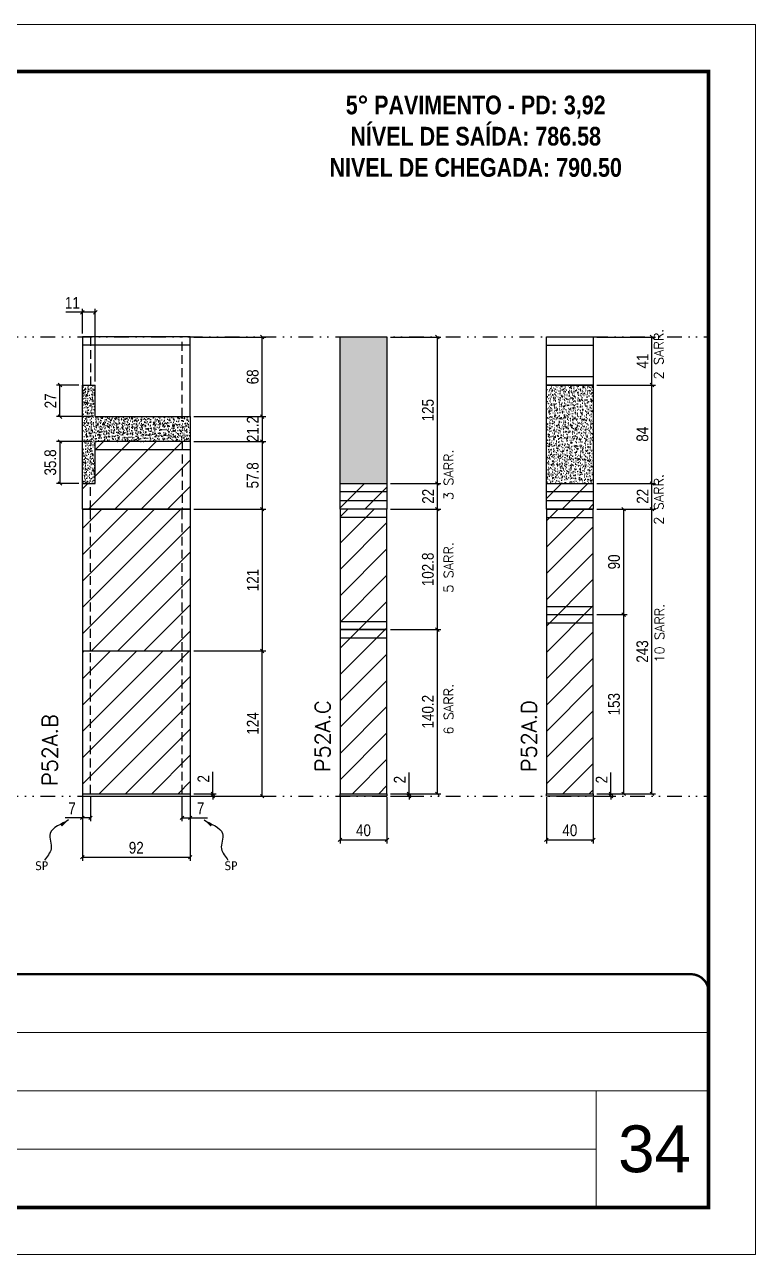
# Model space of a CAD drawing. Extents: x 28748 to 35002, y 14885 to 43501.
# Drawn here: x 31195 to 31818, y 33262 to 34312 of the extents above; entities that cross this region are included whole.
import ezdxf

# ---------------------------------------------------------------- set-up
doc = ezdxf.new("R2010")
doc.units = 0
for name, pattern in [('CONTINUO', [0]), ('DASHED', [0.75, 0.5, -0.25]), ('DIVIDE2', [0.625, 0.25, -0.125, 0, -0.125, 0, -0.125]), ('HIDDEN', [0.375, 0.25, -0.125])]:
    doc.linetypes.add(name, pattern=pattern)
for name, color, linetype, lineweight in [('CARIMBO', 255, 'Continuous', 9), ('Folhas', 255, 'Continuous', 9), ('Hachura', 251, 'Continuous', 9), ('SARRAFO DE PRESSAO', 251, 'DASHED', 9), ('Texto Seção', 7, 'Continuous', 15)]:
    doc.layers.add(name, color=color, linetype=linetype, lineweight=lineweight)
for name, color, linetype in [('COTA', 241, 'Continuous'), ('NOMENCLATURA', 7, 'Continuous'), ('Nível', 160, 'Continuous'), ('Painéis', 200, 'Continuous'), ('Romaneio', 10, 'Continuous'), ('SARR_2.2x7', 40, 'Continuous'), ('Sarrafo de Pressão', 42, 'HIDDEN'), ('texto', 7, 'Continuous')]:
    doc.layers.add(name, color=color, linetype=linetype)
doc.styles.add('ARIAL', font='arial.ttf')
doc.styles.add('COTA TECNICA', font='techl___.ttf', dxfattribs={"height": 10})
doc.styles.add('COTA TECNICA-50', font='techl___.ttf', dxfattribs={"height": 10})
doc.styles.add('REGUA-120', font='ROMANS.shx', dxfattribs={"height": 15})
doc.styles.add('ROMANC', font='techb___.ttf', dxfattribs={"height": 2.5})
doc.styles.add('ROMANS', font='romans.shx')
doc.styles.get("Standard").update_dxf_attribs({"font": 'arial.ttf'})
doc.dimstyles.new('COTA PAINEL-50', dxfattribs={"dimtxt": 10, "dimasz": 3, "dimexe": 3, "dimexo": 3, "dimgap": 3, "dimtad": 1, "dimdec": 1, "dimzin": 12, "dimdsep": 46, "dimtxsty": 'COTA TECNICA-50', "dimblk1": 'OBLIQUE', "dimblk2": 'OBLIQUE', "dimsah": 1, "dimcen": 0.9, "dimclrd": 4, "dimclre": 4, "dimclrt": 240, "dimadec": 1, "dimazin": 3, "dimtfac": 1, "dimtdec": 1, "dimtmove": 0, "dimatfit": 3, "dimfxl": 1, "dimtolj": 1, "dimtzin": 12, "dimarcsym": 0})
doc.dimstyles.new('PAINEL', dxfattribs={"dimtxt": 10, "dimasz": 3, "dimexe": 3, "dimexo": 3, "dimgap": 3, "dimtad": 1, "dimdec": 1, "dimzin": 12, "dimdsep": 46, "dimtxsty": 'COTA TECNICA', "dimblk1": 'OBLIQUE', "dimblk2": 'OBLIQUE', "dimsah": 1, "dimcen": 0.9, "dimclrd": 4, "dimclre": 4, "dimclrt": 240, "dimadec": 1, "dimazin": 3, "dimtfac": 1, "dimtdec": 1, "dimtmove": 0, "dimatfit": 3, "dimfxl": 1, "dimtolj": 1, "dimtzin": 12, "dimarcsym": 0})
doc.dimstyles.get("Standard").update_dxf_attribs({"dimtxt": 0.18, "dimasz": 0.18, "dimexe": 0.18, "dimexo": 0.0625, "dimgap": 0.09, "dimtad": 0, "dimtih": 1, "dimtoh": 1, "dimdec": 4, "dimzin": 0, "dimdsep": 46, "dimtxsty": 'Standard', "dimcen": 0.09, "dimadec": 0, "dimazin": 0, "dimtfac": 1, "dimtdec": 4, "dimtofl": 0, "dimtmove": 0, "dimatfit": 3, "dimfxl": 1, "dimtolj": 1, "dimtzin": 0, "dimarcsym": 0})
pattern_1 = [(45, (27384.309, 42459.761), (-11.22532, 11.22532), [])]
pattern_2 = [(45, (-103483.158, 7111.964), (-11.2253202, 11.2253202), [])]

# ---------------------------------------------------------------- blocks, each defined once
blk = doc.blocks.new('9999999999')
at = {"color": 30, "linetype": 'CONTINUO'}
for p, q in [((98564.6, 34379.6), (99584, 34379.6)), ((98564.6, 34329.8), (99488, 34329.8)), ((99584, 34329.8), (99488, 34329.8)), ((99488, 34329.8), (99488, 34230.2)), ((98564.6, 34280), (99488, 34280))]:
    blk.add_line(p, q, dxfattribs=at)
at = {"color": 30, "linetype": 'CONTINUO', "const_width": 2}
blk.add_lwpolyline([(99584, 34230.2), (99584, 34414.4, 0.414214), (99569, 34429.4), (98229, 34429.4, 0.414214), (98214, 34414.4), (98214, 34245.2, 0.414214), (98229, 34230.2), (99584, 34230.2)], format="xyb", dxfattribs=at)
at = {"layer": 'Folhas'}
blk.add_lwpolyline([(98139, 34190.2), (99624, 34190.2), (99624, 35240.2), (98139, 35240.2)], close=True, dxfattribs=at)
at = {"layer": 'Folhas', "color": 30, "const_width": 3}
blk.add_lwpolyline([(98214, 34230.2), (99584, 34230.2), (99584, 35200.2), (98214, 35200.2)], close=True, dxfattribs=at)
blk = doc.blocks.new('_Oblique')
at = {"color": 0, "linetype": 'ByBlock', "lineweight": -2}
blk.add_line((-0.5, -0.5), (0.5, 0.5), dxfattribs=at)
blk = doc.blocks.new('*D1347')
at = {"layer": 'COTA', "color": 4, "lineweight": -2, "transparency": 16777216}
for p, q in [((31463.9, 33652.4), (31463.9, 33613.1)), ((31503.9, 33652.4), (31503.9, 33613.1)), ((31463.9, 33616.1), (31503.9, 33616.1))]:
    blk.add_line(p, q, dxfattribs=at)
at = {"layer": 'Defpoints', "color": 0, "transparency": 16777216}
for p in [(31463.9, 33655.4), (31503.9, 33655.4), (31503.9, 33616.1)]:
    blk.add_point(p, dxfattribs=at)
at = {"layer": 'COTA', "color": 4, "lineweight": -2, "transparency": 16777216, "xscale": 3, "yscale": 3, "zscale": 3, "rotation": 180}
blk.add_blockref('_Oblique', (31463.9, 33616.1), dxfattribs=at)
at = {"layer": 'COTA', "color": 4, "lineweight": -2, "transparency": 16777216, "xscale": 3, "yscale": 3, "zscale": 3}
blk.add_blockref('_Oblique', (31503.9, 33616.1), dxfattribs=at)
at = {"layer": 'COTA', "color": 240, "transparency": 16777216, "insert": (31483.9, 33624.2), "char_height": 10, "attachment_point": 5, "style": 'COTA TECNICA'}
blk.add_mtext('\\A1;40', dxfattribs=at)
blk = doc.blocks.new('*D1348')
at = {"layer": 'COTA', "color": 4, "lineweight": -2, "transparency": 16777216}
for p, q in [((31522.8, 33655.4), (31522.8, 33673.5)), ((31506.9, 33655.4), (31525.8, 33655.4)), ((31506.9, 33653.4), (31525.8, 33653.4)), ((31522.8, 33653.4), (31522.8, 33655.4)), ((31522.8, 33653.4), (31522.8, 33650.4))]:
    blk.add_line(p, q, dxfattribs=at)
at = {"layer": 'Defpoints', "color": 0, "transparency": 16777216}
for p in [(31503.9, 33655.4), (31503.9, 33653.4), (31522.8, 33655.4)]:
    blk.add_point(p, dxfattribs=at)
at = {"layer": 'COTA', "color": 4, "lineweight": -2, "transparency": 16777216, "xscale": 3, "yscale": 3, "zscale": 3}
for p, rotation in [((31522.8, 33655.4), 270), ((31522.8, 33653.4), 90)]:
    blk.add_blockref('_Oblique', p, dxfattribs=dict(at, rotation=rotation))
at = {"layer": 'COTA', "color": 240, "transparency": 16777216, "insert": (31514.8, 33667.5), "char_height": 10, "attachment_point": 5, "rotation": 90, "style": 'COTA TECNICA-50'}
blk.add_mtext('\\A1;2', dxfattribs=at)
blk = doc.blocks.new('*D2122')
at = {"layer": 'COTA', "color": 4, "linetype": 'ByBlock', "lineweight": -2, "transparency": 16777216}
for p, q in [((31506.9, 33795.6), (31550, 33795.6)), ((31547, 33655.4), (31547, 33795.6)), ((31506.9, 33655.4), (31550, 33655.4))]:
    blk.add_line(p, q, dxfattribs=at)
at = {"layer": 'Defpoints', "color": 0, "linetype": 'ByBlock', "transparency": 16777216}
for p in [(31503.9, 33795.6), (31547, 33795.6), (31503.9, 33655.4)]:
    blk.add_point(p, dxfattribs=at)
at = {"layer": 'COTA', "color": 4, "linetype": 'ByBlock', "lineweight": -2, "transparency": 16777216, "xscale": 3, "yscale": 3, "zscale": 3}
for p, rotation in [((31547, 33795.6), 90), ((31547, 33655.4), 270)]:
    blk.add_blockref('_Oblique', p, dxfattribs=dict(at, rotation=rotation))
at = {"layer": 'COTA', "color": 240, "linetype": 'ByBlock', "transparency": 16777216, "insert": (31538.9, 33725.5), "char_height": 10, "attachment_point": 5, "rotation": 90, "style": 'COTA TECNICA'}
blk.add_mtext('\\A1;140.2', dxfattribs=at)
blk = doc.blocks.new('*D1349')
at = {"layer": 'COTA', "color": 4, "lineweight": -2, "transparency": 16777216}
for p, q in [((31640, 33652.4), (31640, 33613.1)), ((31680, 33652.4), (31680, 33613.1)), ((31640, 33616.1), (31680, 33616.1))]:
    blk.add_line(p, q, dxfattribs=at)
at = {"layer": 'Defpoints', "color": 0, "transparency": 16777216}
for p in [(31640, 33655.4), (31680, 33655.4), (31680, 33616.1)]:
    blk.add_point(p, dxfattribs=at)
at = {"layer": 'COTA', "color": 4, "lineweight": -2, "transparency": 16777216, "xscale": 3, "yscale": 3, "zscale": 3, "rotation": 180}
blk.add_blockref('_Oblique', (31640, 33616.1), dxfattribs=at)
at = {"layer": 'COTA', "color": 4, "lineweight": -2, "transparency": 16777216, "xscale": 3, "yscale": 3, "zscale": 3}
blk.add_blockref('_Oblique', (31680, 33616.1), dxfattribs=at)
at = {"layer": 'COTA', "color": 240, "transparency": 16777216, "insert": (31660, 33624.2), "char_height": 10, "attachment_point": 5, "style": 'COTA TECNICA'}
blk.add_mtext('\\A1;40', dxfattribs=at)
blk = doc.blocks.new('*D1350')
at = {"layer": 'COTA', "color": 4, "lineweight": -2, "transparency": 16777216}
for p, q in [((31695.1, 33655.4), (31695.1, 33673.5)), ((31683, 33655.4), (31698.1, 33655.4)), ((31683, 33653.4), (31698.1, 33653.4)), ((31695.1, 33653.4), (31695.1, 33655.4)), ((31695.1, 33653.4), (31695.1, 33650.4))]:
    blk.add_line(p, q, dxfattribs=at)
at = {"layer": 'Defpoints', "color": 0, "transparency": 16777216}
for p in [(31680, 33655.4), (31680, 33653.4), (31695.1, 33655.4)]:
    blk.add_point(p, dxfattribs=at)
at = {"layer": 'COTA', "color": 4, "lineweight": -2, "transparency": 16777216, "xscale": 3, "yscale": 3, "zscale": 3}
for p, rotation in [((31695.1, 33655.4), 270), ((31695.1, 33653.4), 90)]:
    blk.add_blockref('_Oblique', p, dxfattribs=dict(at, rotation=rotation))
at = {"layer": 'COTA', "color": 240, "transparency": 16777216, "insert": (31687.1, 33667.5), "char_height": 10, "attachment_point": 5, "rotation": 90, "style": 'COTA TECNICA-50'}
blk.add_mtext('\\A1;2', dxfattribs=at)
blk = doc.blocks.new('*D2123')
at = {"layer": 'COTA', "color": 4, "linetype": 'ByBlock', "lineweight": -2, "transparency": 16777216}
for p, q in [((31683, 33898.4), (31733.1, 33898.4)), ((31730.1, 33655.4), (31730.1, 33898.4)), ((31683, 33655.4), (31733.1, 33655.4))]:
    blk.add_line(p, q, dxfattribs=at)
at = {"layer": 'Defpoints', "color": 0, "linetype": 'ByBlock', "transparency": 16777216}
for p in [(31680, 33898.4), (31730.1, 33898.4), (31680, 33655.4)]:
    blk.add_point(p, dxfattribs=at)
at = {"layer": 'COTA', "color": 4, "linetype": 'ByBlock', "lineweight": -2, "transparency": 16777216, "xscale": 3, "yscale": 3, "zscale": 3}
for p, rotation in [((31730.1, 33898.4), 90), ((31730.1, 33655.4), 270)]:
    blk.add_blockref('_Oblique', p, dxfattribs=dict(at, rotation=rotation))
at = {"layer": 'COTA', "color": 240, "linetype": 'ByBlock', "transparency": 16777216, "insert": (31721.9, 33776.9), "char_height": 10, "attachment_point": 5, "rotation": 90, "style": 'COTA TECNICA'}
blk.add_mtext('\\A1;243', dxfattribs=at)
blk = doc.blocks.new('*D2124')
at = {"layer": 'COTA', "color": 4, "linetype": 'ByBlock', "lineweight": -2, "transparency": 16777216}
for p, q in [((31683, 33808.4), (31709, 33808.4)), ((31706, 33655.4), (31706, 33808.4)), ((31683, 33655.4), (31709, 33655.4))]:
    blk.add_line(p, q, dxfattribs=at)
at = {"layer": 'Defpoints', "color": 0, "linetype": 'ByBlock', "transparency": 16777216}
for p in [(31680, 33808.4), (31706, 33808.4), (31680, 33655.4)]:
    blk.add_point(p, dxfattribs=at)
at = {"layer": 'COTA', "color": 4, "linetype": 'ByBlock', "lineweight": -2, "transparency": 16777216, "xscale": 3, "yscale": 3, "zscale": 3}
for p, rotation in [((31706, 33808.4), 90), ((31706, 33655.4), 270)]:
    blk.add_blockref('_Oblique', p, dxfattribs=dict(at, rotation=rotation))
at = {"layer": 'COTA', "color": 240, "linetype": 'ByBlock', "transparency": 16777216, "insert": (31697.7, 33731.9), "char_height": 10, "attachment_point": 5, "rotation": 90, "style": 'COTA TECNICA'}
blk.add_mtext('\\A1;153', dxfattribs=at)
blk = doc.blocks.new('*D2125')
at = {"layer": 'COTA', "color": 4, "linetype": 'ByBlock', "lineweight": -2, "transparency": 16777216}
for p, q in [((31683, 33898.4), (31709, 33898.4)), ((31706, 33808.4), (31706, 33898.4)), ((31683, 33808.4), (31709, 33808.4))]:
    blk.add_line(p, q, dxfattribs=at)
at = {"layer": 'Defpoints', "color": 0, "linetype": 'ByBlock', "transparency": 16777216}
for p in [(31680, 33898.4), (31706, 33898.4), (31680, 33808.4)]:
    blk.add_point(p, dxfattribs=at)
at = {"layer": 'COTA', "color": 4, "linetype": 'ByBlock', "lineweight": -2, "transparency": 16777216, "xscale": 3, "yscale": 3, "zscale": 3}
for p, rotation in [((31706, 33898.4), 90), ((31706, 33808.4), 270)]:
    blk.add_blockref('_Oblique', p, dxfattribs=dict(at, rotation=rotation))
at = {"layer": 'COTA', "color": 240, "linetype": 'ByBlock', "transparency": 16777216, "insert": (31697.8, 33853.4), "char_height": 10, "attachment_point": 5, "rotation": 90, "style": 'COTA TECNICA'}
blk.add_mtext('\\A1;90', dxfattribs=at)
blk = doc.blocks.new('*D1351')
at = {"layer": 'COTA', "color": 4, "lineweight": -2, "transparency": 16777216}
for p, q in [((31244, 33652.4), (31244, 33598.3)), ((31336, 33652.4), (31336, 33598.3)), ((31244, 33601.3), (31336, 33601.3))]:
    blk.add_line(p, q, dxfattribs=at)
at = {"layer": 'Defpoints', "color": 0, "transparency": 16777216}
for p in [(31244, 33655.4), (31336, 33655.4), (31336, 33601.3)]:
    blk.add_point(p, dxfattribs=at)
at = {"layer": 'COTA', "color": 4, "lineweight": -2, "transparency": 16777216, "xscale": 3, "yscale": 3, "zscale": 3, "rotation": 180}
blk.add_blockref('_Oblique', (31244, 33601.3), dxfattribs=at)
at = {"layer": 'COTA', "color": 4, "lineweight": -2, "transparency": 16777216, "xscale": 3, "yscale": 3, "zscale": 3}
blk.add_blockref('_Oblique', (31336, 33601.3), dxfattribs=at)
at = {"layer": 'COTA', "color": 240, "transparency": 16777216, "insert": (31290, 33609.3), "char_height": 10, "attachment_point": 5, "style": 'COTA TECNICA'}
blk.add_mtext('\\A1;92', dxfattribs=at)
blk = doc.blocks.new('*D1352')
at = {"layer": 'COTA', "color": 4, "lineweight": -2, "transparency": 16777216}
for p, q in [((31329, 33652.4), (31329, 33631.9)), ((31336, 33650.4), (31336, 33631.9)), ((31329, 33634.9), (31336, 33634.9)), ((31336, 33634.9), (31350.8, 33634.9))]:
    blk.add_line(p, q, dxfattribs=at)
at = {"layer": 'Defpoints', "color": 0, "transparency": 16777216}
for p in [(31329, 33655.4), (31336, 33653.4), (31336, 33634.9)]:
    blk.add_point(p, dxfattribs=at)
at = {"layer": 'COTA', "color": 4, "lineweight": -2, "transparency": 16777216, "xscale": 3, "yscale": 3, "zscale": 3, "rotation": 180}
blk.add_blockref('_Oblique', (31329, 33634.9), dxfattribs=at)
at = {"layer": 'COTA', "color": 4, "lineweight": -2, "transparency": 16777216, "xscale": 3, "yscale": 3, "zscale": 3}
blk.add_blockref('_Oblique', (31336, 33634.9), dxfattribs=at)
at = {"layer": 'COTA', "color": 240, "transparency": 16777216, "insert": (31344.9, 33643), "char_height": 10, "attachment_point": 5, "style": 'COTA TECNICA-50'}
blk.add_mtext('\\A1;7', dxfattribs=at)
blk = doc.blocks.new('*D1353')
at = {"layer": 'COTA', "color": 4, "lineweight": -2, "transparency": 16777216}
for p, q in [((31244, 33650.4), (31244, 33631.9)), ((31251, 33652.4), (31251, 33631.9)), ((31244, 33634.9), (31229.3, 33634.9)), ((31251, 33634.9), (31244, 33634.9))]:
    blk.add_line(p, q, dxfattribs=at)
at = {"layer": 'Defpoints', "color": 0, "transparency": 16777216}
for p in [(31244, 33653.4), (31251, 33655.4), (31244, 33634.9)]:
    blk.add_point(p, dxfattribs=at)
at = {"layer": 'COTA', "color": 4, "lineweight": -2, "transparency": 16777216, "xscale": 3, "yscale": 3, "zscale": 3, "rotation": 180}
blk.add_blockref('_Oblique', (31244, 33634.9), dxfattribs=at)
at = {"layer": 'COTA', "color": 4, "lineweight": -2, "transparency": 16777216, "xscale": 3, "yscale": 3, "zscale": 3}
blk.add_blockref('_Oblique', (31251, 33634.9), dxfattribs=at)
at = {"layer": 'COTA', "color": 240, "transparency": 16777216, "insert": (31235.2, 33643), "char_height": 10, "attachment_point": 5, "style": 'COTA TECNICA-50'}
blk.add_mtext('\\A1;7', dxfattribs=at)
blk = doc.blocks.new('*D1354')
at = {"layer": 'Defpoints', "color": 0, "linetype": 'ByBlock', "transparency": 16777216}
for p in [(31336, 33777.4), (31397.5, 33777.4), (31336, 33653.4)]:
    blk.add_point(p, dxfattribs=at)
at = {"layer": 'Romaneio', "color": 4, "linetype": 'ByBlock', "lineweight": -2, "transparency": 16777216}
for p, q in [((31339, 33777.4), (31400.5, 33777.4)), ((31397.5, 33653.4), (31397.5, 33777.4)), ((31339, 33653.4), (31400.5, 33653.4))]:
    blk.add_line(p, q, dxfattribs=at)
at = {"layer": 'Romaneio', "color": 4, "linetype": 'ByBlock', "lineweight": -2, "transparency": 16777216, "xscale": 3, "yscale": 3, "zscale": 3}
for p, rotation in [((31397.5, 33777.4), 90), ((31397.5, 33653.4), 270)]:
    blk.add_blockref('_Oblique', p, dxfattribs=dict(at, rotation=rotation))
at = {"layer": 'Romaneio', "color": 240, "linetype": 'ByBlock', "transparency": 16777216, "insert": (31389.4, 33715.4), "char_height": 10, "attachment_point": 5, "rotation": 90, "style": 'COTA TECNICA'}
blk.add_mtext('\\A1;124', dxfattribs=at)
blk = doc.blocks.new('*D1274')
at = {"layer": 'COTA', "color": 4, "lineweight": -2, "transparency": 16777216}
for p, q in [((31355.3, 33655.4), (31355.3, 33674.2)), ((31339, 33655.4), (31358.3, 33655.4)), ((31339, 33653.4), (31358.3, 33653.4)), ((31355.3, 33653.4), (31355.3, 33655.4)), ((31355.3, 33653.4), (31355.3, 33650.4))]:
    blk.add_line(p, q, dxfattribs=at)
at = {"layer": 'Defpoints', "color": 0, "transparency": 16777216}
for p in [(31336, 33655.4), (31336, 33653.4), (31355.3, 33653.4)]:
    blk.add_point(p, dxfattribs=at)
at = {"layer": 'COTA', "color": 4, "lineweight": -2, "transparency": 16777216, "xscale": 3, "yscale": 3, "zscale": 3}
for p, rotation in [((31355.3, 33655.4), 270), ((31355.3, 33653.4), 90)]:
    blk.add_blockref('_Oblique', p, dxfattribs=dict(at, rotation=rotation))
at = {"layer": 'COTA', "color": 240, "transparency": 16777216, "insert": (31347.3, 33668.2), "char_height": 10, "attachment_point": 5, "rotation": 90, "style": 'COTA TECNICA-50'}
blk.add_mtext('\\A1;2', dxfattribs=at)
blk = doc.blocks.new('*D2080')
at = {"layer": 'COTA', "color": 4, "linetype": 'ByBlock', "lineweight": -2, "transparency": 16777216}
for p, q in [((31339, 33898.4), (31400.5, 33898.4)), ((31397.5, 33898.4), (31397.5, 33777.4)), ((31339, 33777.4), (31400.5, 33777.4))]:
    blk.add_line(p, q, dxfattribs=at)
at = {"layer": 'Defpoints', "color": 0, "linetype": 'ByBlock', "transparency": 16777216}
for p in [(31336, 33898.4), (31336, 33777.4), (31397.5, 33777.4)]:
    blk.add_point(p, dxfattribs=at)
at = {"layer": 'COTA', "color": 4, "linetype": 'ByBlock', "lineweight": -2, "transparency": 16777216, "xscale": 3, "yscale": 3, "zscale": 3}
for p, rotation in [((31397.5, 33898.4), 90), ((31397.5, 33777.4), 270)]:
    blk.add_blockref('_Oblique', p, dxfattribs=dict(at, rotation=rotation))
at = {"layer": 'COTA', "color": 240, "linetype": 'ByBlock', "transparency": 16777216, "insert": (31389.4, 33837.9), "char_height": 10, "attachment_point": 5, "rotation": 90, "style": 'COTA TECNICA'}
blk.add_mtext('\\A1;121', dxfattribs=at)
blk = doc.blocks.new('*D1275')
at = {"layer": 'COTA', "color": 4, "linetype": 'ByBlock', "lineweight": -2, "transparency": 16777216}
for p, q in [((31339, 33977.4), (31400.5, 33977.4)), ((31397.5, 33977.4), (31397.5, 33956.2)), ((31339, 33956.2), (31400.5, 33956.2))]:
    blk.add_line(p, q, dxfattribs=at)
at = {"layer": 'Defpoints', "color": 0, "linetype": 'ByBlock', "transparency": 16777216}
for p in [(31336, 33977.4), (31336, 33956.2), (31397.5, 33956.2)]:
    blk.add_point(p, dxfattribs=at)
at = {"layer": 'COTA', "color": 4, "linetype": 'ByBlock', "lineweight": -2, "transparency": 16777216, "xscale": 3, "yscale": 3, "zscale": 3}
for p, rotation in [((31397.5, 33977.4), 90), ((31397.5, 33956.2), 270)]:
    blk.add_blockref('_Oblique', p, dxfattribs=dict(at, rotation=rotation))
at = {"layer": 'COTA', "color": 240, "linetype": 'ByBlock', "transparency": 16777216, "insert": (31389.4, 33966.8), "char_height": 10, "attachment_point": 5, "rotation": 90, "style": 'COTA TECNICA'}
blk.add_mtext('\\A1;21.2', dxfattribs=at)
blk = doc.blocks.new('*D2081')
at = {"layer": 'COTA', "color": 4, "lineweight": -2, "transparency": 16777216}
for p, q in [((31683, 34004.4), (31733.1, 34004.4)), ((31730.1, 33920.4), (31730.1, 34004.4)), ((31683, 33920.4), (31733.1, 33920.4))]:
    blk.add_line(p, q, dxfattribs=at)
at = {"layer": 'Defpoints', "color": 0, "transparency": 16777216}
for p in [(31680, 34004.4), (31730.1, 34004.4), (31680, 33920.4)]:
    blk.add_point(p, dxfattribs=at)
at = {"layer": 'COTA', "color": 4, "lineweight": -2, "transparency": 16777216, "xscale": 3, "yscale": 3, "zscale": 3}
for p, rotation in [((31730.1, 34004.4), 90), ((31730.1, 33920.4), 270)]:
    blk.add_blockref('_Oblique', p, dxfattribs=dict(at, rotation=rotation))
at = {"layer": 'COTA', "color": 240, "transparency": 16777216, "insert": (31722, 33962.4), "char_height": 10, "attachment_point": 5, "rotation": 90, "style": 'COTA TECNICA-50'}
blk.add_mtext('\\A1;84', dxfattribs=at)
blk = doc.blocks.new('*D2082')
at = {"layer": 'COTA', "color": 4, "lineweight": -2, "transparency": 16777216}
for p, q in [((31506.9, 34045.4), (31550, 34045.4)), ((31547, 33920.4), (31547, 34045.4)), ((31506.9, 33920.4), (31550, 33920.4))]:
    blk.add_line(p, q, dxfattribs=at)
at = {"layer": 'Defpoints', "color": 0, "transparency": 16777216}
for p in [(31503.9, 34045.4), (31547, 34045.4), (31503.9, 33920.4)]:
    blk.add_point(p, dxfattribs=at)
at = {"layer": 'COTA', "color": 4, "lineweight": -2, "transparency": 16777216, "xscale": 3, "yscale": 3, "zscale": 3}
for p, rotation in [((31547, 34045.4), 90), ((31547, 33920.4), 270)]:
    blk.add_blockref('_Oblique', p, dxfattribs=dict(at, rotation=rotation))
at = {"layer": 'COTA', "color": 240, "transparency": 16777216, "insert": (31538.9, 33982.9), "char_height": 10, "attachment_point": 5, "rotation": 90, "style": 'COTA TECNICA-50'}
blk.add_mtext('\\A1;125', dxfattribs=at)
blk = doc.blocks.new('*D2083')
at = {"layer": 'COTA', "color": 4, "linetype": 'ByBlock', "lineweight": -2, "transparency": 16777216}
for p, q in [((31506.9, 33898.4), (31550, 33898.4)), ((31547, 33795.6), (31547, 33898.4)), ((31506.9, 33795.6), (31550, 33795.6))]:
    blk.add_line(p, q, dxfattribs=at)
at = {"layer": 'Defpoints', "color": 0, "linetype": 'ByBlock', "transparency": 16777216}
for p in [(31503.9, 33898.4), (31547, 33898.4), (31503.9, 33795.6)]:
    blk.add_point(p, dxfattribs=at)
at = {"layer": 'COTA', "color": 4, "linetype": 'ByBlock', "lineweight": -2, "transparency": 16777216, "xscale": 3, "yscale": 3, "zscale": 3}
for p, rotation in [((31547, 33898.4), 90), ((31547, 33795.6), 270)]:
    blk.add_blockref('_Oblique', p, dxfattribs=dict(at, rotation=rotation))
at = {"layer": 'COTA', "color": 240, "linetype": 'ByBlock', "transparency": 16777216, "insert": (31538.9, 33847), "char_height": 10, "attachment_point": 5, "rotation": 90, "style": 'COTA TECNICA'}
blk.add_mtext('\\A1;102.8', dxfattribs=at)
blk = doc.blocks.new('*D1460')
at = {"layer": 'COTA', "color": 4, "lineweight": -2, "transparency": 16777216}
for p, q in [((31339, 33956.2), (31400.5, 33956.2)), ((31397.5, 33956.2), (31397.5, 33898.4)), ((31339, 33898.4), (31400.5, 33898.4))]:
    blk.add_line(p, q, dxfattribs=at)
at = {"layer": 'Defpoints', "color": 0, "transparency": 16777216}
for p in [(31336, 33956.2), (31336, 33898.4), (31397.5, 33898.4)]:
    blk.add_point(p, dxfattribs=at)
at = {"layer": 'COTA', "color": 4, "lineweight": -2, "transparency": 16777216, "xscale": 3, "yscale": 3, "zscale": 3}
for p, rotation in [((31397.5, 33956.2), 90), ((31397.5, 33898.4), 270)]:
    blk.add_blockref('_Oblique', p, dxfattribs=dict(at, rotation=rotation))
at = {"layer": 'COTA', "color": 240, "transparency": 16777216, "insert": (31389.4, 33927.3), "char_height": 10, "attachment_point": 5, "rotation": 90, "style": 'COTA TECNICA-50'}
blk.add_mtext('\\A1;57.8', dxfattribs=at)
blk = doc.blocks.new('*D1461')
at = {"layer": 'COTA', "color": 4, "lineweight": -2, "transparency": 16777216}
for p, q in [((31506.9, 33920.4), (31550, 33920.4)), ((31547, 33898.4), (31547, 33920.4)), ((31506.9, 33898.4), (31550, 33898.4))]:
    blk.add_line(p, q, dxfattribs=at)
at = {"layer": 'Defpoints', "color": 0, "transparency": 16777216}
for p in [(31503.9, 33920.4), (31547, 33920.4), (31503.9, 33898.4)]:
    blk.add_point(p, dxfattribs=at)
at = {"layer": 'COTA', "color": 4, "lineweight": -2, "transparency": 16777216, "xscale": 3, "yscale": 3, "zscale": 3}
for p, rotation in [((31547, 33920.4), 90), ((31547, 33898.4), 270)]:
    blk.add_blockref('_Oblique', p, dxfattribs=dict(at, rotation=rotation))
at = {"layer": 'COTA', "color": 240, "transparency": 16777216, "insert": (31539, 33909.4), "char_height": 10, "attachment_point": 5, "rotation": 90, "style": 'COTA TECNICA-50'}
blk.add_mtext('\\A1;22', dxfattribs=at)
blk = doc.blocks.new('*D2370')
at = {"layer": 'COTA', "color": 4, "lineweight": -2, "transparency": 16777216}
for p, q in [((31683, 34045.4), (31733.1, 34045.4)), ((31730.1, 34004.4), (31730.1, 34045.4)), ((31683, 34004.4), (31733.1, 34004.4))]:
    blk.add_line(p, q, dxfattribs=at)
at = {"layer": 'Defpoints', "color": 0, "transparency": 16777216}
for p in [(31680, 34045.4), (31730.1, 34045.4), (31680, 34004.4)]:
    blk.add_point(p, dxfattribs=at)
at = {"layer": 'COTA', "color": 4, "lineweight": -2, "transparency": 16777216, "xscale": 3, "yscale": 3, "zscale": 3}
for p, rotation in [((31730.1, 34045.4), 90), ((31730.1, 34004.4), 270)]:
    blk.add_blockref('_Oblique', p, dxfattribs=dict(at, rotation=rotation))
at = {"layer": 'COTA', "color": 240, "transparency": 16777216, "insert": (31722.1, 34024.9), "char_height": 10, "attachment_point": 5, "rotation": 90, "style": 'COTA TECNICA'}
blk.add_mtext('\\A1;41', dxfattribs=at)
blk = doc.blocks.new('*D2371')
at = {"layer": 'COTA', "color": 4, "lineweight": -2, "transparency": 16777216}
for p, q in [((31683, 33920.4), (31733.1, 33920.4)), ((31730.1, 33898.4), (31730.1, 33920.4)), ((31683, 33898.4), (31733.1, 33898.4))]:
    blk.add_line(p, q, dxfattribs=at)
at = {"layer": 'Defpoints', "color": 0, "transparency": 16777216}
for p in [(31680, 33920.4), (31730.1, 33920.4), (31680, 33898.4)]:
    blk.add_point(p, dxfattribs=at)
at = {"layer": 'COTA', "color": 4, "lineweight": -2, "transparency": 16777216, "xscale": 3, "yscale": 3, "zscale": 3}
for p, rotation in [((31730.1, 33920.4), 90), ((31730.1, 33898.4), 270)]:
    blk.add_blockref('_Oblique', p, dxfattribs=dict(at, rotation=rotation))
at = {"layer": 'COTA', "color": 240, "transparency": 16777216, "insert": (31722.1, 33909.4), "char_height": 10, "attachment_point": 5, "rotation": 90, "style": 'COTA TECNICA'}
blk.add_mtext('\\A1;22', dxfattribs=at)
blk = doc.blocks.new('*D2372')
at = {"layer": 'COTA', "color": 4, "lineweight": -2, "transparency": 16777216}
for p, q in [((31339, 34045.4), (31400.5, 34045.4)), ((31397.5, 33977.4), (31397.5, 34045.4)), ((31339, 33977.4), (31400.5, 33977.4))]:
    blk.add_line(p, q, dxfattribs=at)
at = {"layer": 'Defpoints', "color": 0, "transparency": 16777216}
for p in [(31336, 34045.4), (31397.5, 34045.4), (31336, 33977.4)]:
    blk.add_point(p, dxfattribs=at)
at = {"layer": 'COTA', "color": 4, "lineweight": -2, "transparency": 16777216, "xscale": 3, "yscale": 3, "zscale": 3}
for p, rotation in [((31397.5, 34045.4), 90), ((31397.5, 33977.4), 270)]:
    blk.add_blockref('_Oblique', p, dxfattribs=dict(at, rotation=rotation))
at = {"layer": 'COTA', "color": 240, "transparency": 16777216, "insert": (31389.4, 34011.4), "char_height": 10, "attachment_point": 5, "rotation": 90, "style": 'COTA TECNICA'}
blk.add_mtext('\\A1;68', dxfattribs=at)
blk = doc.blocks.new('*D2373')
at = {"layer": 'COTA', "color": 4, "lineweight": -2, "transparency": 16777216}
for p, q in [((31241, 34004.4), (31221.9, 34004.4)), ((31224.9, 33977.4), (31224.9, 34004.4)), ((31251.7, 33977.4), (31221.9, 33977.4))]:
    blk.add_line(p, q, dxfattribs=at)
at = {"layer": 'Defpoints', "color": 0, "transparency": 16777216}
for p in [(31224.9, 34004.4), (31244, 34004.4), (31254.7, 33977.4)]:
    blk.add_point(p, dxfattribs=at)
at = {"layer": 'COTA', "color": 4, "lineweight": -2, "transparency": 16777216, "xscale": 3, "yscale": 3, "zscale": 3}
for p, rotation in [((31224.9, 34004.4), 90), ((31224.9, 33977.4), 270)]:
    blk.add_blockref('_Oblique', p, dxfattribs=dict(at, rotation=rotation))
at = {"layer": 'COTA', "color": 240, "transparency": 16777216, "insert": (31216.8, 33990.9), "char_height": 10, "attachment_point": 5, "rotation": 90, "style": 'COTA TECNICA'}
blk.add_mtext('\\A1;27', dxfattribs=at)
blk = doc.blocks.new('*D2374')
at = {"layer": 'COTA', "color": 4, "lineweight": -2, "transparency": 16777216}
for p, q in [((31252, 33956.2), (31221.9, 33956.2)), ((31224.9, 33956.2), (31224.9, 33920.4)), ((31241, 33920.4), (31221.9, 33920.4))]:
    blk.add_line(p, q, dxfattribs=at)
at = {"layer": 'Defpoints', "color": 0, "transparency": 16777216}
for p in [(31255, 33956.2), (31224.9, 33920.4), (31244, 33920.4)]:
    blk.add_point(p, dxfattribs=at)
at = {"layer": 'COTA', "color": 4, "lineweight": -2, "transparency": 16777216, "xscale": 3, "yscale": 3, "zscale": 3}
for p, rotation in [((31224.9, 33956.2), 90), ((31224.9, 33920.4), 270)]:
    blk.add_blockref('_Oblique', p, dxfattribs=dict(at, rotation=rotation))
at = {"layer": 'COTA', "color": 240, "transparency": 16777216, "insert": (31216.7, 33938.3), "char_height": 10, "attachment_point": 5, "rotation": 90, "style": 'COTA TECNICA'}
blk.add_mtext('\\A1;35.8', dxfattribs=at)
blk = doc.blocks.new('*D2375')
at = {"layer": 'COTA', "color": 4, "lineweight": -2, "transparency": 16777216}
for p, q in [((31244, 34066.5), (31230, 34066.5)), ((31244, 34048.4), (31244, 34069.5)), ((31255, 34066.5), (31244, 34066.5)), ((31255, 34007.4), (31255, 34069.5))]:
    blk.add_line(p, q, dxfattribs=at)
at = {"layer": 'Defpoints', "color": 0, "transparency": 16777216}
for p in [(31244, 34066.5), (31244, 34045.4), (31255, 34004.4)]:
    blk.add_point(p, dxfattribs=at)
at = {"layer": 'COTA', "color": 4, "lineweight": -2, "transparency": 16777216, "xscale": 3, "yscale": 3, "zscale": 3, "rotation": 180}
blk.add_blockref('_Oblique', (31244, 34066.5), dxfattribs=at)
at = {"layer": 'COTA', "color": 4, "lineweight": -2, "transparency": 16777216, "xscale": 3, "yscale": 3, "zscale": 3}
blk.add_blockref('_Oblique', (31255, 34066.5), dxfattribs=at)
at = {"layer": 'COTA', "color": 240, "transparency": 16777216, "insert": (31235.5, 34074.6), "char_height": 10, "attachment_point": 5, "style": 'COTA TECNICA'}
blk.add_mtext('\\A1;11', dxfattribs=at)

msp = doc.modelspace()

# ---------------------------------------------------------------- hatches: boundary and pattern name
at = {"layer": 'COTA', "linetype": 'ByBlock'}
h = msp.add_hatch(dxfattribs=at)
h.set_pattern_fill('AR-CONC', color=256, scale=0.03)
h.set_pattern_definition([(50, (24024.7518, 45853.486), (5.46554, -0.4781726), [0.5715, -6.2865]), (355, (24024.752, 45853.486), (-1.0573026, 5.7317054), [0.4572, -5.0292175]), (100.451445, (24025.207, 45853.4463), (4.4082374, 5.2535326), [0.4857003, -5.3427073]), (46.1842, (24024.752, 45855.01), (8.1323712, -1.2612698), [0.85725, -9.42975]), (96.63556, (24025.4295, 45854.905), (7.122124, 7.4227837), [0.7285507, -8.014068]), (351.18415, (24024.752, 45855.01), (7.122124, 7.4227837), [0.685799, -7.543792]), (21, (24025.5138, 45854.629), (4.5484317, -3.067956), [0.5715, -6.2865]), (326, (24025.514, 45854.629), (1.8540609, 5.525639), [0.4572, -5.0292]), (71.451445, (24025.893, 45854.3735), (6.4024926, 2.457683), [0.4857003, -5.3426981]), (37.5, (24024.7518, 45853.4861), (0.0926581, 2.53665117), [0, -4.96824, 0, -5.1054, 0, -5.04825]), (7.5, (24024.7518, 45853.486), (2.0045899, 3.00541724), [0, -2.91084, 0, -4.85394, 0, -1.92405]), (327.5, (24023.0525, 45853.4861), (4.06771786, -0.17186232), [0, -1.905, 0, -5.9436, 0, -7.8867]), (317.5, (24022.2905, 45853.486), (4.4438754, 0.7627947), [0, -2.4765, 0, -3.94716, 0, -5.6007])])
h.paths.add_polyline_path([(31503.94, 34045.43), (31463.94, 34045.43), (31463.94, 33920.43), (31503.94, 33920.43)])
h = msp.add_hatch(dxfattribs=at)
h.set_pattern_fill('AR-CONC', color=256, scale=0.03)
h.paths.add_polyline_path([(31336.04, 33977.43), (31255.04, 33977.43), (31255.04, 34004.43), (31244.04, 34004.43), (31244.04, 33920.42), (31255.04, 33920.42), (31255.04, 33956.23), (31336.04, 33956.23)])
h = msp.add_hatch(dxfattribs=at)
h.set_pattern_fill('AR-CONC', color=256, scale=0.03)
h.set_pattern_definition([(50, (24200.8086, 45816.486), (5.46554, -0.4781726), [0.5715, -6.2865]), (355, (24200.8086, 45816.486), (-1.0573026, 5.7317054), [0.4572, -5.0292175]), (100.451445, (24201.264, 45816.4463), (4.4082374, 5.2535326), [0.4857003, -5.3427073]), (46.1842, (24200.8086, 45818.01), (8.1323712, -1.2612698), [0.85725, -9.42975]), (96.63556, (24201.486, 45817.905), (7.122124, 7.4227837), [0.7285507, -8.014068]), (351.18415, (24200.809, 45818.01), (7.122124, 7.4227837), [0.685799, -7.543792]), (21, (24201.5706, 45817.629), (4.5484317, -3.067956), [0.5715, -6.2865]), (326, (24201.5706, 45817.629), (1.8540609, 5.525639), [0.4572, -5.0292]), (71.451445, (24201.9496, 45817.3735), (6.4024926, 2.457683), [0.4857003, -5.3426981]), (37.5, (24200.8086, 45816.4861), (0.0926581, 2.53665117), [0, -4.96824, 0, -5.1054, 0, -5.04825]), (7.5, (24200.8086, 45816.486), (2.0045899, 3.00541724), [0, -2.91084, 0, -4.85394, 0, -1.92405]), (327.5, (24199.1093, 45816.4861), (4.06771786, -0.17186232), [0, -1.905, 0, -5.9436, 0, -7.8867]), (317.5, (24198.3473, 45816.486), (4.4438754, 0.7627947), [0, -2.4765, 0, -3.94716, 0, -5.6007])])
h.paths.add_polyline_path([(31679.99, 34004.43), (31639.99, 34004.43), (31639.99, 33920.43), (31679.99, 33920.43)])
at = {"layer": 'Hachura'}
h = msp.add_hatch(dxfattribs=at)
h.set_pattern_fill('ANSI31', color=256, scale=5)
h.paths.add_polyline_path([(31336.04, 33956.23), (31255.04, 33956.23), (31255.04, 33920.42), (31244.04, 33920.42), (31244.04, 33898.43), (31336.04, 33898.43)])
h = msp.add_hatch(dxfattribs=at)
h.set_pattern_fill('ANSI31', color=256, scale=5)
h.set_pattern_definition(pattern_1)
h.paths.add_polyline_path([(31503.94, 33920.43), (31463.94, 33920.43), (31463.94, 33898.43), (31503.94, 33898.43)])
h = msp.add_hatch(dxfattribs=at)
h.set_pattern_fill('ANSI31', color=256, scale=5)
h.paths.add_polyline_path([(31679.99, 33920.43), (31639.99, 33920.43), (31639.99, 33898.43), (31679.99, 33898.43)])
at = {"layer": 'Hachura', "linetype": 'ByBlock'}
h = msp.add_hatch(dxfattribs=at)
h.set_pattern_fill('ANSI31', color=256, scale=5)
h.set_pattern_definition(pattern_1)
h.paths.add_polyline_path([(31336.04, 33898.43), (31244.04, 33898.43), (31244.04, 33777.43), (31336.04, 33777.43)])
h = msp.add_hatch(dxfattribs=at)
h.set_pattern_fill('ANSI31', color=256, scale=5)
h.set_pattern_definition(pattern_2)
h.paths.add_polyline_path([(31503.94, 33898.43), (31463.94, 33898.43), (31463.94, 33655.43), (31503.94, 33655.43)])
h = msp.add_hatch(dxfattribs=at)
h.set_pattern_fill('ANSI31', color=256, scale=5)
h.set_pattern_definition(pattern_2)
h.paths.add_polyline_path([(31679.99, 33898.43), (31639.99, 33898.43), (31639.99, 33655.43), (31679.99, 33655.43)])
h = msp.add_hatch(dxfattribs=at)
h.set_pattern_fill('ANSI31', color=256, scale=5)
h.set_pattern_definition([(45, (24200.809, 45905.486), (-11.22532, 11.22532), [])])
h.paths.add_polyline_path([(31336.04, 33777.43), (31244.04, 33777.43), (31244.04, 33655.43), (31336.04, 33655.43)])

# ---------------------------------------------------------------- linework, layer by layer
at = {"layer": 'COTA', "linetype": 'ByBlock'}
for p, q in [((31463.94, 33920.43), (31463.94, 34045.43)), ((31463.94, 34045.43), (31503.94, 34045.43)), ((31503.94, 34045.43), (31503.94, 33920.43)), ((31244.04, 33920.42), (31244.04, 34004.43)), ((31639.99, 33920.43), (31639.99, 34004.43)), ((31639.99, 34004.43), (31679.99, 34004.43)), ((31679.99, 34004.43), (31679.99, 33920.43)), ((31336.04, 33977.43), (31336.04, 33956.23))]:
    msp.add_line(p, q, dxfattribs=at)
at = {"layer": 'Nível', "color": 4, "linetype": 'DIVIDE2', "ltscale": 50}
for p, q in [((30768, 34045.43), (31778.34, 34045.43)), ((30768, 33653.43), (31778.34, 33653.43))]:
    msp.add_line(p, q, dxfattribs=at)
at = {"layer": 'Painéis'}
for p, q in [((31336.04, 34045.43), (31244.04, 34045.43)), ((31244.04, 34045.43), (31244.04, 34004.43)), ((31336.04, 33977.43), (31336.04, 34045.43)), ((31639.99, 34045.43), (31679.99, 34045.43)), ((31639.99, 34004.43), (31639.99, 34045.43)), ((31679.99, 34045.43), (31679.99, 34004.43)), ((31244.04, 34004.43), (31255.04, 34004.43)), ((31255.04, 33977.43), (31255.04, 34004.43)), ((31639.99, 34004.43), (31679.99, 34004.43)), ((31679.99, 34004.43), (31639.99, 34004.43)), ((31255.04, 33977.43), (31336.04, 33977.43)), ((31336.04, 33956.23), (31255.04, 33956.23)), ((31255.04, 33920.42), (31255.04, 33956.23)), ((31336.04, 33956.23), (31336.04, 33898.43)), ((31244.04, 33920.42), (31255.04, 33920.42)), ((31244.04, 33898.43), (31244.04, 33920.42)), ((31463.94, 33920.43), (31503.94, 33920.43)), ((31463.94, 33898.43), (31463.94, 33920.43)), ((31503.94, 33920.43), (31503.94, 33898.43)), ((31639.99, 33920.43), (31679.99, 33920.43)), ((31639.99, 33898.43), (31639.99, 33920.43)), ((31679.99, 33920.43), (31679.99, 33898.43)), ((31244.04, 33898.43), (31336.04, 33898.43)), ((31336.04, 33898.43), (31244.04, 33898.43)), ((31244.04, 33898.43), (31244.04, 33898.43)), ((31336.04, 33898.43), (31336.04, 33898.43)), ((31503.94, 33898.43), (31463.94, 33898.43)), ((31503.94, 33898.43), (31463.94, 33898.43)), ((31639.99, 33898.43), (31679.99, 33898.43)), ((31679.99, 33898.43), (31639.99, 33898.43)), ((31639.99, 33808.43), (31679.99, 33808.43)), ((31244.04, 33777.43), (31336.04, 33777.43))]:
    msp.add_line(p, q, dxfattribs=at)
at = {"layer": 'Painéis', "linetype": 'ByBlock'}
for p, q in [((31244.04, 33898.43), (31244.04, 33777.43)), ((31244.04, 33898.43), (31336.04, 33898.43)), ((31336.04, 33898.43), (31336.04, 33777.43)), ((31244.04, 33777.43), (31244.04, 33653.43)), ((31244.04, 33777.43), (31336.04, 33777.43)), ((31244.04, 33777.43), (31336.04, 33777.43)), ((31336.04, 33777.43), (31336.04, 33653.43)), ((31244.04, 33655.43), (31336.04, 33655.43)), ((31244.04, 33653.43), (31336.04, 33653.43))]:
    msp.add_line(p, q, dxfattribs=at)
at = {"layer": 'Painéis'}
for points in [[(31463.94, 33795.63), (31503.94, 33795.63), (31503.94, 33898.43), (31463.94, 33898.43)], [(31639.99, 33655.43), (31679.99, 33655.43), (31679.99, 33898.43), (31639.99, 33898.43)], [(31639.99, 33898.43), (31679.99, 33898.43), (31679.99, 33898.43), (31639.99, 33898.43)], [(31463.94, 33655.43), (31503.94, 33655.43), (31503.94, 33795.63), (31463.94, 33795.63)], [(31463.94, 33655.43), (31503.94, 33655.43), (31503.94, 33653.43), (31463.94, 33653.43)], [(31639.99, 33655.43), (31679.99, 33655.43), (31679.99, 33653.43), (31639.99, 33653.43)]]:
    msp.add_lwpolyline(points, close=True, dxfattribs=at)
at = {"layer": 'SARR_2.2x7'}
for p, q in [((31336.04, 34038.43), (31244.04, 34038.43)), ((31639.99, 34038.43), (31679.99, 34038.43)), ((31679.99, 34011.43), (31639.99, 34011.43)), ((31255.04, 33949.23), (31336.04, 33949.23)), ((31463.94, 33913.43), (31503.94, 33913.43)), ((31503.94, 33905.43), (31463.94, 33905.43)), ((31639.99, 33913.43), (31679.99, 33913.43)), ((31679.99, 33905.43), (31639.99, 33905.43)), ((31503.94, 33891.43), (31463.94, 33891.43)), ((31639.99, 33891.43), (31679.99, 33891.43)), ((31639.99, 33815.43), (31679.99, 33815.43)), ((31463.94, 33802.63), (31503.94, 33802.63)), ((31639.99, 33801.43), (31679.99, 33801.43)), ((31463.94, 33788.63), (31503.94, 33788.63))]:
    msp.add_line(p, q, dxfattribs=at)
at = {"layer": 'Sarrafo de Pressão', "ltscale": 30}
for p, q in [((31251.04, 34045.43), (31251.04, 34004.43)), ((31329.04, 33977.43), (31329.04, 34045.43)), ((31329.04, 33956.23), (31329.04, 33898.43)), ((31251.04, 33898.43), (31251.04, 33920.42)), ((31251.04, 33777.43), (31251.04, 33898.43)), ((31251.04, 33898.43), (31251.04, 33898.43)), ((31329.04, 33777.43), (31329.04, 33898.43)), ((31329.04, 33898.43), (31329.04, 33898.43)), ((31251.04, 33655.43), (31251.04, 33777.43)), ((31329.04, 33655.43), (31329.04, 33777.43))]:
    msp.add_line(p, q, dxfattribs=at)

# ---------------------------------------------------------------- block references
at = {"layer": 'SARRAFO DE PRESSAO', "color": 6, "linetype": 'ByBlock'}
msp.add_blockref('9999999999', (-67805.64, -928.06), dxfattribs=at)

# ---------------------------------------------------------------- texts
at = {"layer": 'CARIMBO', "style": 'ARIAL'}
msp.add_text('34', height=40, dxfattribs=at).set_placement((31701.2, 33332.29))
at = {"layer": 'NOMENCLATURA', "color": 2, "insert": (31579.67, 34278.2), "char_height": 16, "attachment_point": 2, "style": 'ROMANC'}
msp.add_mtext_dynamic_manual_height_columns('\\P5° PAVIMENTO - PD: 3,92\\PNÍVEL DE SAÍDA: 786.58\\PNIVEL DE CHEGADA: 790.50', width=300.2766, gutter_width=1, heights=[0], dxfattribs=at)
at = {"layer": 'texto', "color": 0, "char_height": 7.5, "attachment_point": 5}
for insert in [(31209.26, 33593.94), (31370.82, 33593.94)]:
    msp.add_mtext('{\\fTahoma|b0|i0|c0|p34;\\C4;SP}', dxfattribs=dict(at, insert=insert))
at = {"layer": 'Texto Seção', "linetype": 'Continuous', "style": 'ROMANS'}
for s, p in [('2 SARR.', (31739.82, 34009.24)), ('3 SARR.', (31560.52, 33906.18)), ('2 SARR.', (31739.82, 33885.21)), ('5 SARR.', (31560.52, 33827.06)), ('10 SARR.', (31740.51, 33767.51)), ('6 SARR.', (31560.52, 33705.96))]:
    msp.add_text(s, height=8, rotation=90, dxfattribs=at).set_placement(p)
at = {"layer": 'Texto Seção', "style": 'REGUA-120'}
msp.add_text('P52A.B', height=13, rotation=90, dxfattribs=at).set_placement((31222.82, 33662.06))
at = {"layer": 'Texto Seção', "char_height": 13, "width": 285.3299, "attachment_point": 7, "rotation": 90, "style": 'REGUA-120'}
for s, insert in [('P52A.C', (31455.61, 33673.89)), ('P52A.D', (31631.66, 33673.89))]:
    msp.add_mtext(s, dxfattribs=dict(at, insert=insert))

# ---------------------------------------------------------------- dimensions: what is measured, and where the dimension line sits
at = {"layer": 'COTA'}
for base, p1, p2, dimstyle, picture, middle in [((31244.04, 34066.54), (31255.04, 34004.43), (31244.04, 34045.43), 'PAINEL', '*D2375', (31235.5, 34074.6)), ((31336.04, 33634.92), (31329.04, 33655.43), (31336.04, 33653.43), 'COTA PAINEL-50', '*D1352', (31344.91, 33642.99))]:
    dim = msp.add_linear_dim(base=base, p1=p1, p2=p2, dimstyle=dimstyle, dxfattribs=at)
    dim.commit()
    dim.dimension.update_dxf_attribs({"geometry": picture, "text_midpoint": middle})
for base, p1, p2, angle, dimstyle, picture, middle in [((31397.5, 34045.43), (31336.04, 33977.43), (31336.04, 34045.43), 90, 'PAINEL', '*D2372', (31389.38, 34011.43)), ((31547.02, 34045.43), (31503.94, 33920.43), (31503.94, 34045.43), 90, 'COTA PAINEL-50', '*D2082', (31538.91, 33982.93)), ((31730.14, 34045.43), (31679.99, 34004.43), (31679.99, 34045.43), 90, 'PAINEL', '*D2370', (31722.07, 34024.93)), ((31224.91, 34004.43), (31254.7, 33977.43), (31244.04, 34004.43), 90, 'PAINEL', '*D2373', (31216.84, 33990.93)), ((31730.14, 34004.43), (31679.99, 33920.43), (31679.99, 34004.43), 90, 'COTA PAINEL-50', '*D2081', (31722.05, 33962.43)), ((31224.91, 33920.42), (31255.04, 33956.23), (31244.04, 33920.42), 90, 'PAINEL', '*D2374', (31216.67, 33938.32)), ((31397.5, 33898.43), (31336.04, 33956.23), (31336.04, 33898.43), 90, 'COTA PAINEL-50', '*D1460', (31389.37, 33927.33)), ((31547.02, 33920.43), (31503.94, 33898.43), (31503.94, 33920.43), 90, 'COTA PAINEL-50', '*D1461', (31539.02, 33909.43)), ((31730.14, 33920.43), (31679.99, 33898.43), (31679.99, 33920.43), 90, 'PAINEL', '*D2371', (31722.14, 33909.43)), ((31244.04, 33634.92), (31251.04, 33655.43), (31244.04, 33653.43), 180, 'COTA PAINEL-50', '*D1353', (31235.18, 33642.99))]:
    dim = msp.add_linear_dim(base=base, p1=p1, p2=p2, angle=angle, dimstyle=dimstyle, dxfattribs=at)
    dim.commit()
    dim.dimension.update_dxf_attribs({"geometry": picture, "text_midpoint": middle})
at = {"layer": 'COTA', "linetype": 'ByBlock'}
dim = msp.add_linear_dim(base=(31397.5, 33956.23), p1=(31336.04, 33977.43), p2=(31336.04, 33956.23), angle=90, dimstyle='PAINEL', dxfattribs=at)
dim.commit()
dim.dimension.update_dxf_attribs({"geometry": '*D1275', "text_midpoint": (31397.5, 33966.83), "dimtype": 160})
for base, p1, p2, picture, middle in [((31397.5, 33777.43), (31336.04, 33898.43), (31336.04, 33777.43), '*D2080', (31389.44, 33837.93)), ((31730.14, 33898.43), (31679.99, 33655.43), (31679.99, 33898.43), '*D2123', (31721.92, 33776.93)), ((31705.97, 33808.43), (31679.99, 33655.43), (31679.99, 33808.43), '*D2124', (31697.75, 33731.93)), ((31547.02, 33795.63), (31503.94, 33655.43), (31503.94, 33795.63), '*D2122', (31538.92, 33725.53))]:
    dim = msp.add_linear_dim(base=base, p1=p1, p2=p2, angle=90, dimstyle='PAINEL', dxfattribs=at)
    dim.commit()
    dim.dimension.update_dxf_attribs({"geometry": picture, "text_midpoint": middle})
for base, p1, p2, picture, middle in [((31547.02, 33898.43), (31503.94, 33795.63), (31503.94, 33898.43), '*D2083', (31538.9, 33847.03)), ((31705.97, 33898.43), (31679.99, 33808.43), (31679.99, 33898.43), '*D2125', (31697.84, 33853.43))]:
    dim = msp.add_linear_dim(base=base, p1=p1, p2=p2, angle=90, dimstyle='PAINEL', override={"dimtmove": 1}, dxfattribs=at)
    dim.commit()
    dim.dimension.update_dxf_attribs({"geometry": picture, "text_midpoint": middle})
at = {"layer": 'COTA'}
for base, p1, p2, picture, middle in [((31355.3, 33653.43), (31336.04, 33655.43), (31336.04, 33653.43), '*D1274', (31355.3, 33668.17)), ((31522.84, 33655.43), (31503.94, 33653.43), (31503.94, 33655.43), '*D1348', (31522.84, 33667.48)), ((31695.12, 33655.43), (31679.99, 33653.43), (31679.99, 33655.43), '*D1350', (31695.12, 33667.48))]:
    dim = msp.add_linear_dim(base=base, p1=p1, p2=p2, angle=90, dimstyle='COTA PAINEL-50', dxfattribs=at)
    dim.commit()
    dim.dimension.update_dxf_attribs({"geometry": picture, "text_midpoint": middle, "dimtype": 160})
for base, p1, p2, picture, middle in [((31336.04, 33601.25), (31244.04, 33655.43), (31336.04, 33655.43), '*D1351', (31290.04, 33609.34)), ((31503.94, 33616.08), (31463.94, 33655.43), (31503.94, 33655.43), '*D1347', (31483.94, 33624.18)), ((31679.99, 33616.08), (31639.99, 33655.43), (31679.99, 33655.43), '*D1349', (31659.99, 33624.18))]:
    dim = msp.add_linear_dim(base=base, p1=p1, p2=p2, dimstyle='PAINEL', override={"dimarcsym": 2}, dxfattribs=at)
    dim.commit()
    dim.dimension.update_dxf_attribs({"geometry": picture, "text_midpoint": middle})
at = {"layer": 'Romaneio', "linetype": 'ByBlock'}
dim = msp.add_aligned_dim(p1=(31336.04, 33653.43), p2=(31336.04, 33777.43), distance=-61.46, dimstyle='PAINEL', dxfattribs=at)
dim.commit()
dim.dimension.update_dxf_attribs({"geometry": '*D1354', "text_midpoint": (31389.43, 33715.43)})

# ---------------------------------------------------------------- leaders
at = {"layer": 'COTA', "path_type": 1}
for points in [[(31232.21, 33633.25), (31216.43, 33621.41), (31217.35, 33608.4), (31211.8, 33598.62)], [(31347.87, 33633.25), (31363.65, 33621.41), (31362.73, 33608.4), (31368.28, 33598.62)]]:
    msp.add_leader(points, dimstyle='Standard', override={"dimasz": 8}, dxfattribs=at)

doc.saveas('drawing.dxf')
